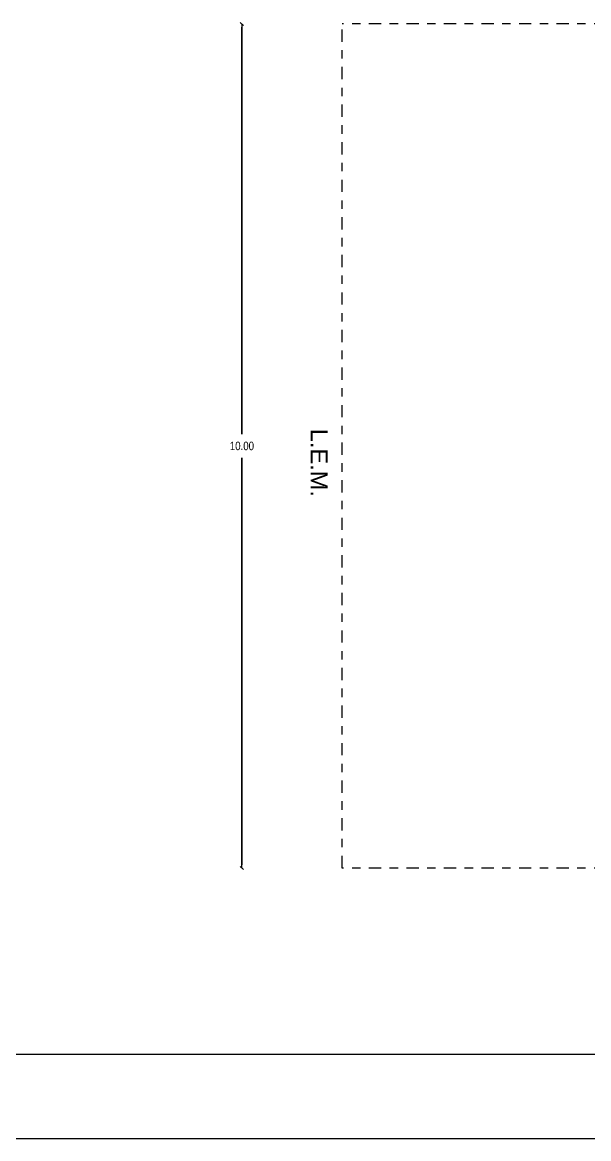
# Model space of a CAD drawing. Header units: millimetres. Extents: x 337 to 1167, y 242 to 575.
# Drawn here: x 571.36 to 578.08, y 242.38 to 255.61 of the extents above; entities that cross this region are included whole.
import ezdxf

# ---------------------------------------------------------------- set-up
doc = ezdxf.new("R2010")
doc.units = ezdxf.units.MM
doc.linetypes.add('EJE', pattern=[0.205, 0.145, -0.03, 0, -0.03])
doc.layers.get('0').update_dxf_attribs({"lineweight": 5})
doc.layers.get('Defpoints').update_dxf_attribs({"lineweight": 5})
doc.layers.add('cotas', color=7, linetype='Continuous', lineweight=5)
doc.layers.add('PRESENTACION ANTEPROYECTO', color=7, linetype='Continuous', lineweight=5)
doc.styles.add('GENERATED_STYLE_13', font='')
doc.styles.add('GENERATED_STYLE_14', font='arial.ttf')
doc.styles.get('GENERATED_STYLE_13').set_extended_font_data('Arial Narrow Occidental')
doc.dimstyles.new('Dimstyle_92', dxfattribs={"dimtxt": 0.1, "dimasz": 0.038, "dimexe": 0.18, "dimexo": 0, "dimgap": 0.09, "dimtad": 1, "dimtih": 1, "dimtoh": 1, "dimzin": 0, "dimdsep": 46, "dimtxsty": 'GENERATED_STYLE_13', "dimblk": 'ARROWHEAD_6', "dimblk1": 'ARROWHEAD_6', "dimblk2": 'ARROWHEAD_6', "dimcen": 0.09, "dimse1": 1, "dimse2": 1, "dimclrd": 252, "dimclre": 252, "dimclrt": 252, "dimadec": 0, "dimazin": 0, "dimtfac": 1, "dimtdec": 4, "dimtmove": 0, "dimatfit": 3, "dimfxl": 1, "dimtolj": 1, "dimtzin": 0, "dimarcsym": 0})

# ---------------------------------------------------------------- blocks, each defined once
blk = doc.blocks.new('ARROWHEAD_6')
at = {"color": 0, "linetype": 'Continuous'}
for p, q in [((0, 0), (-1, 0)), ((-0.5, -0.5), (0.5, 0.5))]:
    blk.add_line(p, q, dxfattribs=at)
blk = doc.blocks.new('*D340')
at = {"layer": 'cotas', "color": 252, "lineweight": -2, "transparency": 16777216}
for p, q in [((573.968, 255.55), (573.968, 250.728)), ((573.968, 245.626), (573.968, 250.448))]:
    blk.add_line(p, q, dxfattribs=at)
at = {"layer": 'Defpoints', "color": 0, "transparency": 16777216}
for p in [(573.968, 255.588), (574.929, 255.588), (575.004, 245.588)]:
    blk.add_point(p, dxfattribs=at)
at = {"layer": 'cotas', "color": 252, "lineweight": -2, "transparency": 16777216, "xscale": 0.03800000000000001, "yscale": 0.03800000000000001, "zscale": 0.03800000000000001}
for p, rotation in [((573.968, 255.588), 90), ((573.968, 245.588), 270)]:
    blk.add_blockref('ARROWHEAD_6', p, dxfattribs=dict(at, rotation=rotation))
at = {"layer": 'cotas', "color": 252, "transparency": 16777216, "insert": (573.968, 250.588), "char_height": 0.1, "attachment_point": 5, "style": 'GENERATED_STYLE_13'}
blk.add_mtext('\\A1;10.00', dxfattribs=at)

msp = doc.modelspace()

# ---------------------------------------------------------------- linework, layer by layer
at = {"layer": 'PRESENTACION ANTEPROYECTO', "color": 252, "linetype": 'EJE'}
for p, q in [((593.419, 255.588), (575.157, 255.588)), ((575.157, 245.588), (575.157, 255.588)), ((575.157, 245.588), (575.157, 255.588)), ((593.419, 245.588), (575.157, 245.588))]:
    msp.add_line(p, q, dxfattribs=at)
at = {"layer": 'PRESENTACION ANTEPROYECTO', "color": 2}
msp.add_line((620.941, 243.372), (536.38, 243.382), dxfattribs=at)
at = {"layer": 'PRESENTACION ANTEPROYECTO'}
msp.add_line((639.944, 242.381), (533.88, 242.381), dxfattribs=at)

# ---------------------------------------------------------------- texts
at = {"layer": 'PRESENTACION ANTEPROYECTO', "color": 7, "insert": (574.885, 250.388), "char_height": 0.2, "width": 1.05558, "attachment_point": 5, "rotation": 270, "style": 'GENERATED_STYLE_14'}
msp.add_mtext('\\A1;{\\fArial|b0|i0|c0|p34;\\C252;L.E.M.}', dxfattribs=at)

# ---------------------------------------------------------------- dimensions: what is measured, and where the dimension line sits
at = {"layer": 'cotas'}
dim = msp.add_linear_dim(base=(573.968, 255.588), p1=(575.004, 245.588), p2=(574.929, 255.588), angle=270, dimstyle='Dimstyle_92', dxfattribs=at)
dim.commit()
dim.dimension.update_dxf_attribs({"geometry": '*D340', "text_midpoint": (573.968, 250.588)})

doc.saveas('drawing.dxf')
